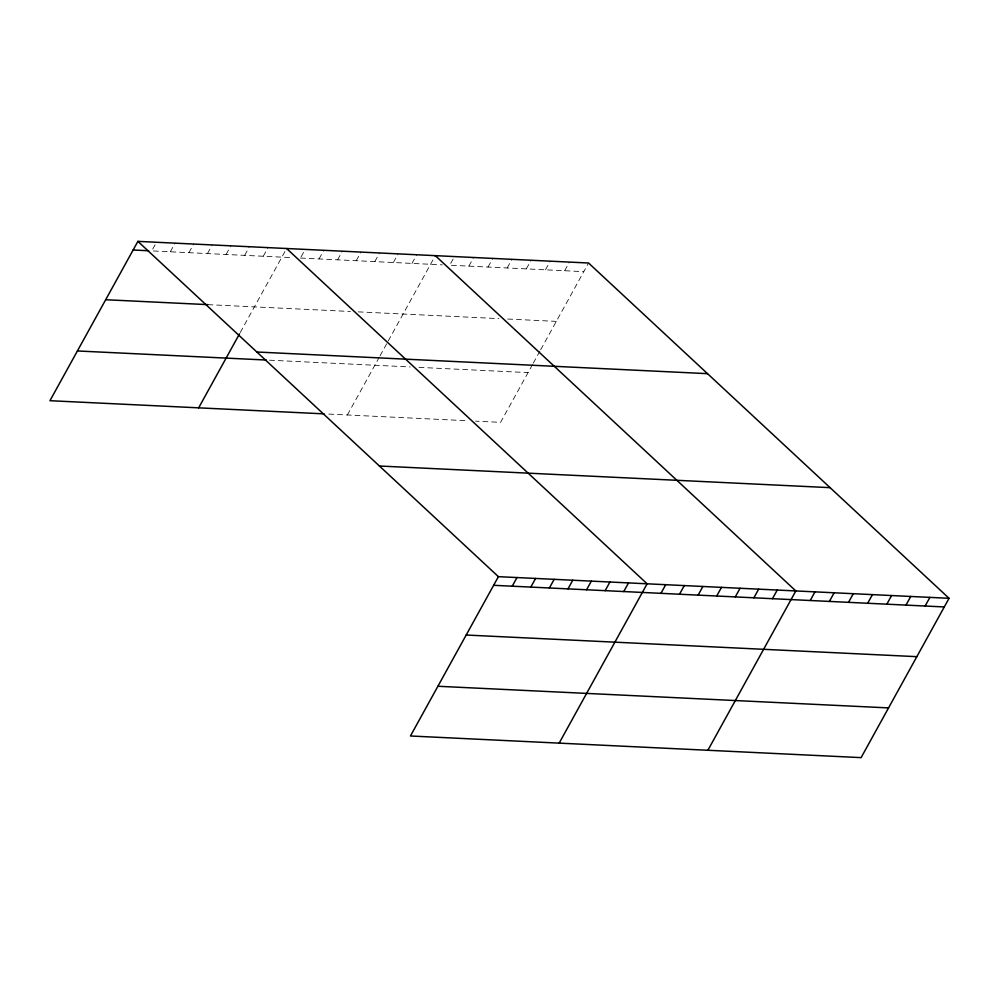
<?xml version="1.0" encoding="UTF-8"?>
<svg xmlns="http://www.w3.org/2000/svg" width="999" height="999" viewBox="0 0 999 999"><rect width="100%" height="100%" fill="white"/><g stroke="black" fill="none" stroke-linecap="round" stroke-linejoin="round"><path stroke-width="0.75" stroke-dasharray="5 3.75" d="M155.132 244.73L151.723 250.899L292.695 257.667M170.317 251.785L175.087 243.157M188.898 252.685L193.669 244.043M207.492 253.571L212.263 244.942M226.086 254.47L230.844 245.829M244.668 255.357L249.438 246.728M263.261 256.256L268.032 247.615M240.26 332.492L286.613 248.514M301.124 256.805L304.52 250.637M319.031 258.928L323.801 250.299M337.612 259.827L342.382 251.186M356.206 260.714L360.976 252.085M374.8 261.613L379.558 252.972M393.381 262.5L398.151 253.871M411.975 263.399L416.745 254.757M347.377 414.985L379.295 357.167M380.045 355.819L387.487 342.332M388.224 340.984L435.327 255.657M453.121 259.041L449.712 265.21L583.778 271.653M468.868 266.134L473.638 257.492M488.024 267.045L492.794 258.416M507.167 267.969L511.938 259.328M526.323 268.893L531.093 260.252M545.479 269.805L550.249 261.176M564.635 270.729L569.405 262.088M532.517 364.523L500.599 422.34L475.549 421.141M533.254 363.174L539.959 351.036M540.696 349.687L588.548 263.012M300.437 258.042L442.345 264.86M207.929 304.645L350.437 311.488M358.191 311.863L498.876 318.619M507.717 319.043L556.331 321.378M269.493 360.189L410.189 366.945M419.031 367.37L528.046 372.615M328.783 414.086L468.181 420.779"/><path stroke-width="1.5" d="M949.05 598.301L498.401 576.66L410.452 735.988L861.101 757.629L949.05 598.301L588.548 263.012L137.899 241.371L49.95 400.699L324.138 413.861M198.664 407.842L239.51 333.841M512.225 586.188L516.995 577.547M530.806 587.087L535.576 578.446M549.4 587.974L554.17 579.333M567.994 588.873L572.764 580.232M586.575 589.76L591.346 581.118M605.169 590.659L609.939 582.017M623.763 591.545L628.521 582.904M559.165 743.131L647.115 583.803L286.613 248.514M660.938 593.331L665.709 584.702M679.52 594.23L684.29 585.589M698.114 595.117L702.884 586.488M716.708 596.016L721.478 587.375M735.289 596.903L740.059 588.274M753.883 597.802L758.653 589.16M772.477 598.688L777.234 590.059M707.879 750.274L795.828 590.946L435.327 255.657M810.214 600.499L814.984 591.87M829.37 601.423L834.14 592.782M848.513 602.347L853.283 593.706M867.669 603.271L872.439 594.63M886.825 604.183L891.595 595.541M905.981 605.107L910.751 596.465M925.124 606.031L929.894 597.39M133.129 250L148.626 250.749M105.682 299.725L207.929 304.645M256.868 352.01L707.517 373.663M77.398 350.961L266.396 360.04M379.433 466.009L830.082 487.662M493.631 585.302L944.28 606.942M466.183 635.027L916.832 656.668M437.899 686.263L888.548 707.904M137.899 241.371L498.401 576.66"/></g></svg>
